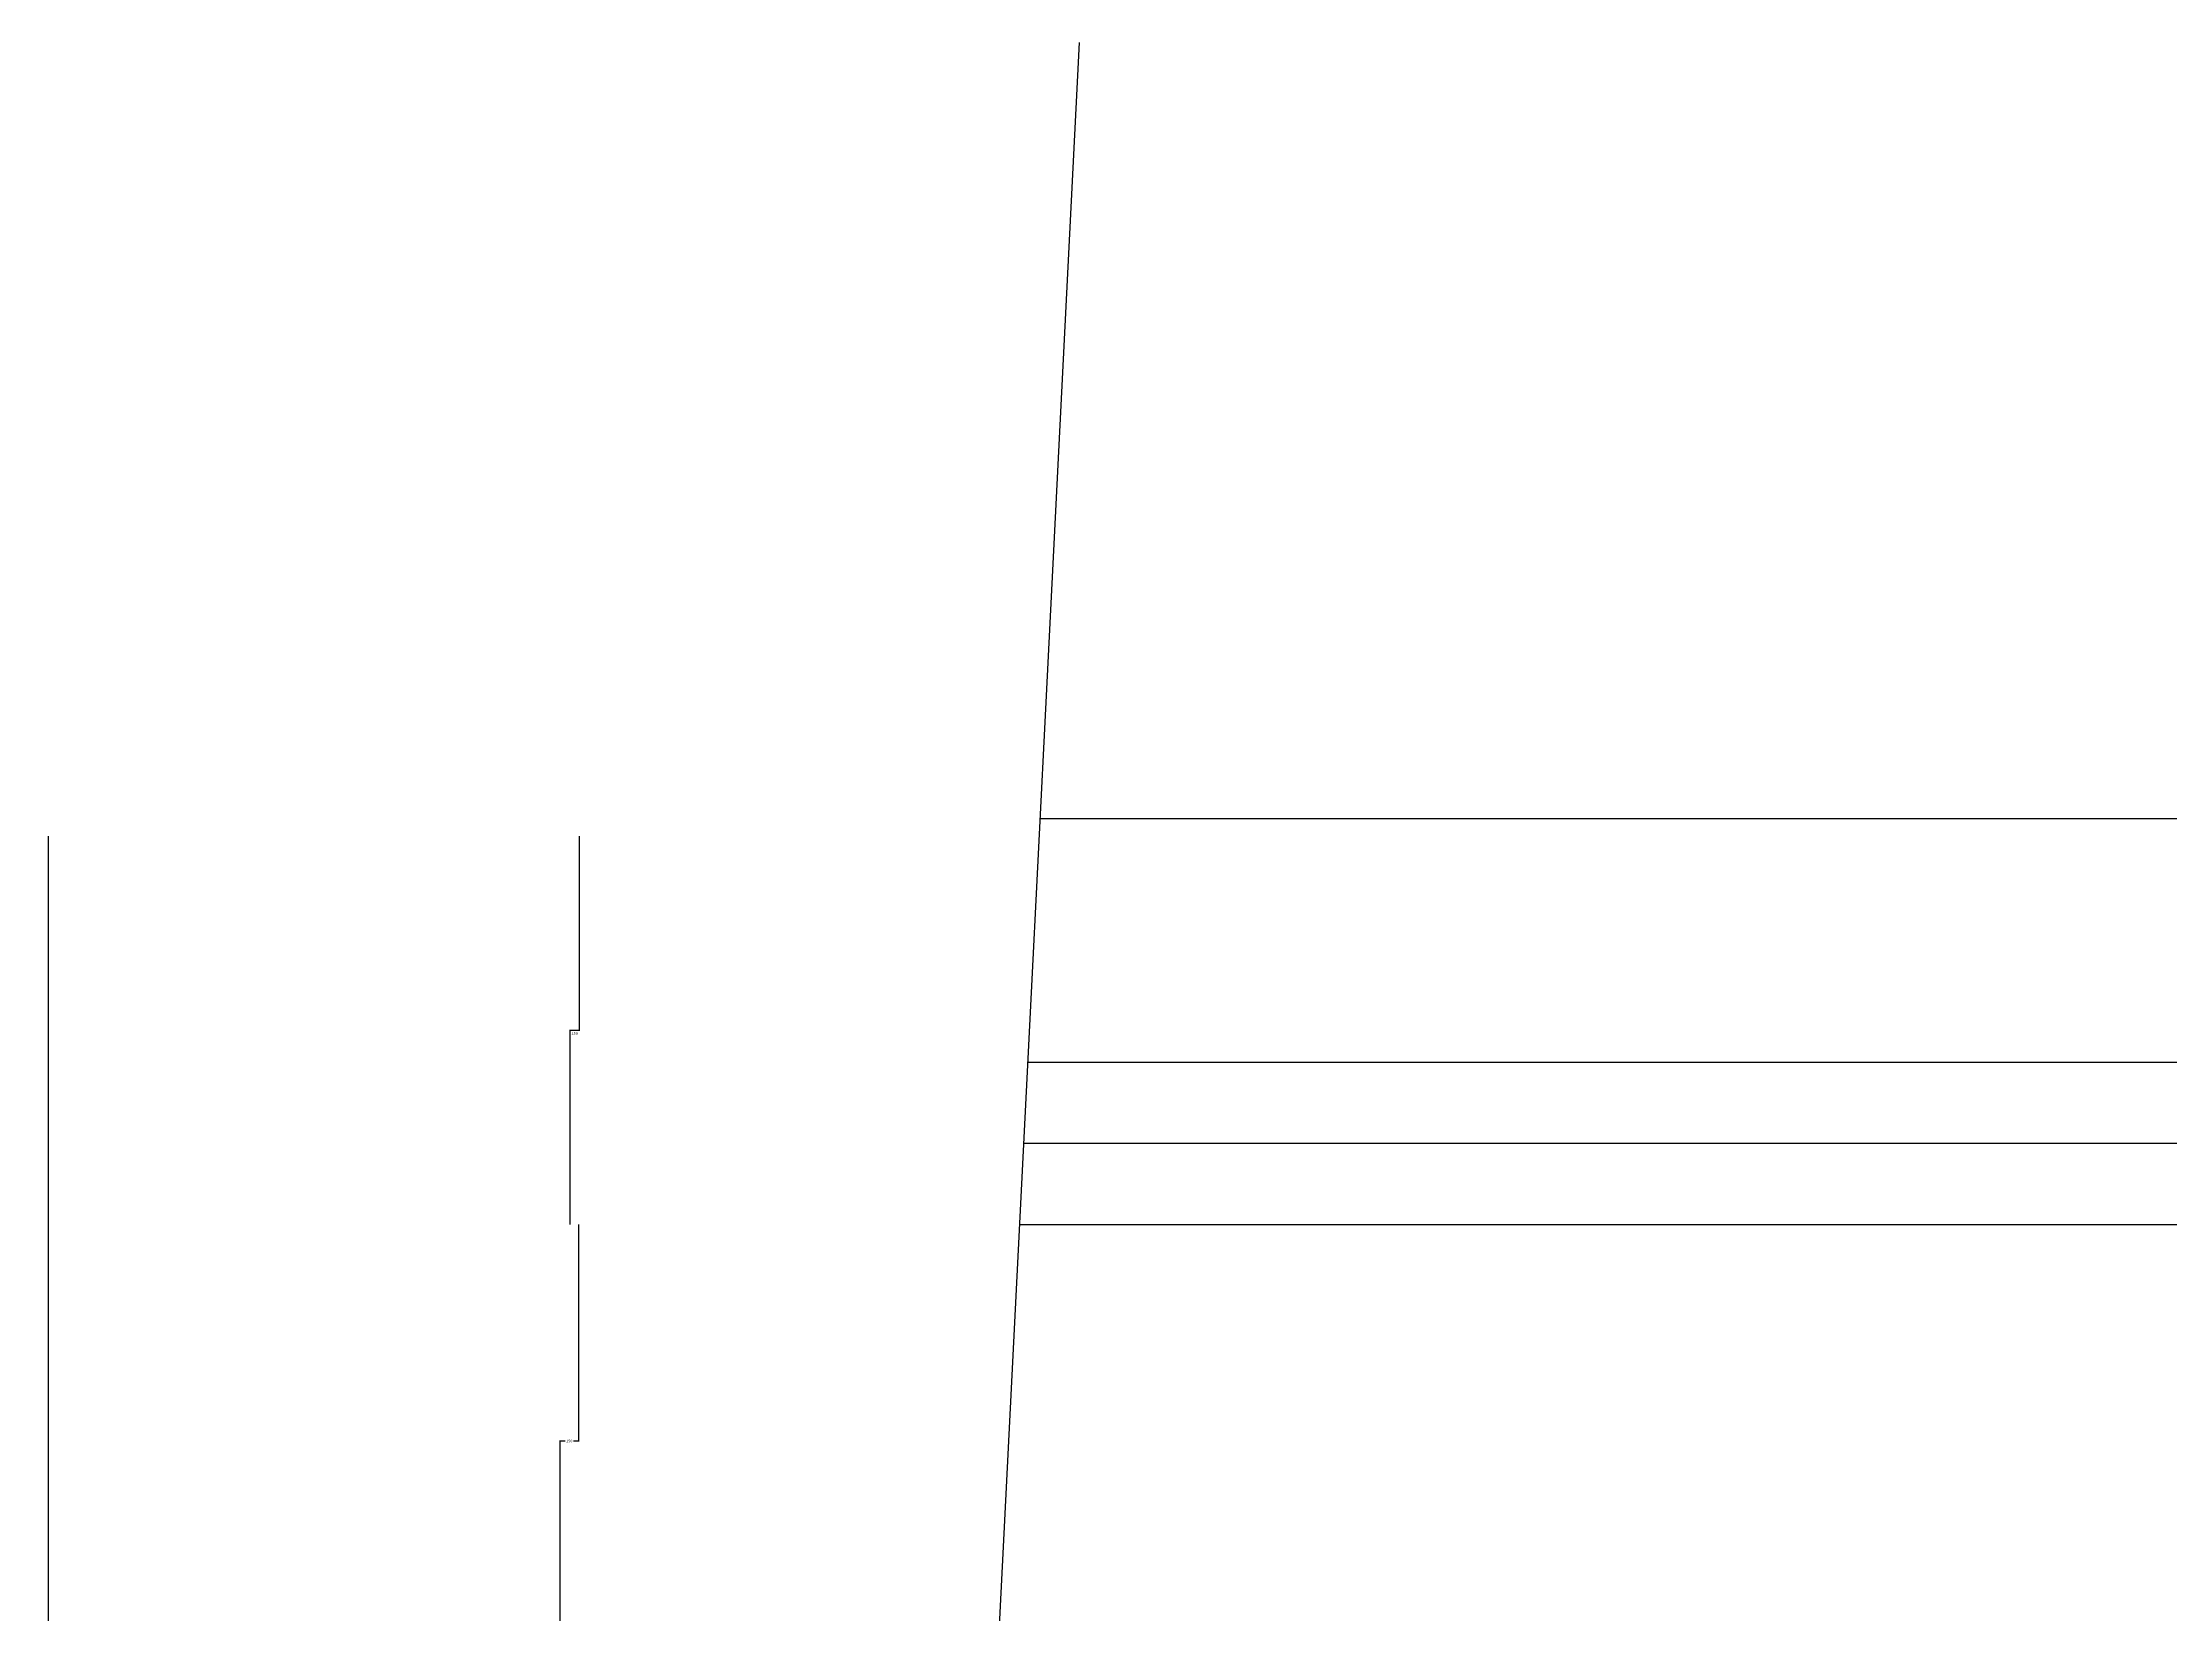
# Model space of a CAD drawing. Header units: metres. Extents: x 284 to 5327, y 183 to 6858.
# Drawn here: x 284 to 1070, y 6182 to 6763 of the extents above; entities that cross this region are included whole.
import ezdxf

# ---------------------------------------------------------------- set-up
doc = ezdxf.new("R2010")
doc.units = ezdxf.units.M
for name, color, linetype in [('7', 7, 'Continuous'), ('DIM', 3, 'Continuous'), ('LAYER2', 3, 'Continuous'), ('TEXT', 3, 'Continuous')]:
    doc.layers.add(name, color=color, linetype=linetype)
doc.dimstyles.get("Standard").update_dxf_attribs({"dimtxt": 2.5, "dimasz": 2.5, "dimexe": 1.25, "dimexo": 0.625, "dimtad": 1, "dimcen": 2.5, "dimazin": 3, "dimtfac": 1, "dimtmove": 0, "dimatfit": 3})

# ---------------------------------------------------------------- blocks, each defined once
blk = doc.blocks.new('*D1')
for p, q in [((286.18, 6469.57), (286.18, 5227.86)), ((286.43, 5227.86), (284.73, 5227.86)), ((284.98, 3986.15), (284.98, 5227.86))]:
    blk.add_line(p, q)
at = {"layer": 'Defpoints'}
for p in [(286.18, 6469.57), (286.18, 5227.86), (284.98, 3986.15)]:
    blk.add_point(p, dxfattribs=at)
at = {"layer": 'TEXT', "insert": (285.58, 5226.735), "char_height": 1, "attachment_point": 5}
blk.add_mtext('2480', dxfattribs=at)
blk = doc.blocks.new('*D27')
for p, q in [((482.35, 6469.57), (482.35, 6397.86)), ((482.6, 6397.86), (478.77, 6397.86)), ((479.02, 6326.15), (479.02, 6397.86))]:
    blk.add_line(p, q)
at = {"layer": 'Defpoints'}
for p in [(482.35, 6469.57), (482.35, 6397.86), (479.02, 6326.15)]:
    blk.add_point(p, dxfattribs=at)
at = {"layer": 'DIM', "insert": (480.685, 6396.735), "char_height": 1, "attachment_point": 5}
blk.add_mtext('150', dxfattribs=at)
blk = doc.blocks.new('*D29')
for p, q in [((482.15, 6326.15), (482.15, 6246.15)), ((477.225, 6246.15), (475.05, 6246.15)), ((475.3, 6166.15), (475.3, 6246.15)), ((482.4, 6246.15), (480.225, 6246.15))]:
    blk.add_line(p, q)
at = {"layer": 'Defpoints'}
for p in [(482.15, 6326.15), (482.15, 6246.15), (475.3, 6166.15)]:
    blk.add_point(p, dxfattribs=at)
at = {"layer": 'DIM', "insert": (478.725, 6246.15), "char_height": 1, "attachment_point": 5}
blk.add_mtext('150', dxfattribs=at)

msp = doc.modelspace()

# ---------------------------------------------------------------- linework, layer by layer
at = {"layer": '7'}
for p, q in [((648.05, 6386.15), (2610.16, 6386.15)), ((646.54, 6356.15), (2608.77, 6356.15)), ((645.02, 6326.15), (2607.38, 6326.15))]:
    msp.add_line(p, q, dxfattribs=at)
at = {"layer": 'DIM'}
msp.add_line((667.1, 6762.77), (515.16, 3758.42), dxfattribs=at)
at = {"layer": 'LAYER2'}
msp.add_line((652.61, 6476.15), (2614.35, 6476.15), dxfattribs=at)

# ---------------------------------------------------------------- dimensions: what is measured, and where the dimension line sits
at = {"layer": 'DIM'}
for base, p1, p2, picture, middle in [((482.35, 6397.86), (482.35, 6469.57), (479.02, 6326.15), '*D27', (480.685, 6396.735)), ((482.15, 6246.15), (482.15, 6326.15), (475.3, 6166.15), '*D29', (478.725, 6246.15))]:
    dim = msp.add_linear_dim(base=base, p1=p1, p2=p2, text='150', dimstyle='Standard', dxfattribs=at)
    dim.commit()
    dim.dimension.update_dxf_attribs({"geometry": picture, "text_midpoint": middle})
at = {"layer": 'TEXT'}
dim = msp.add_linear_dim(base=(286.18, 5227.86), p1=(286.18, 6469.57), p2=(284.98, 3986.15), text='2480', dimstyle='Standard', dxfattribs=at)
dim.commit()
dim.dimension.update_dxf_attribs({"geometry": '*D1', "text_midpoint": (285.58, 5226.735)})

doc.saveas('drawing.dxf')
